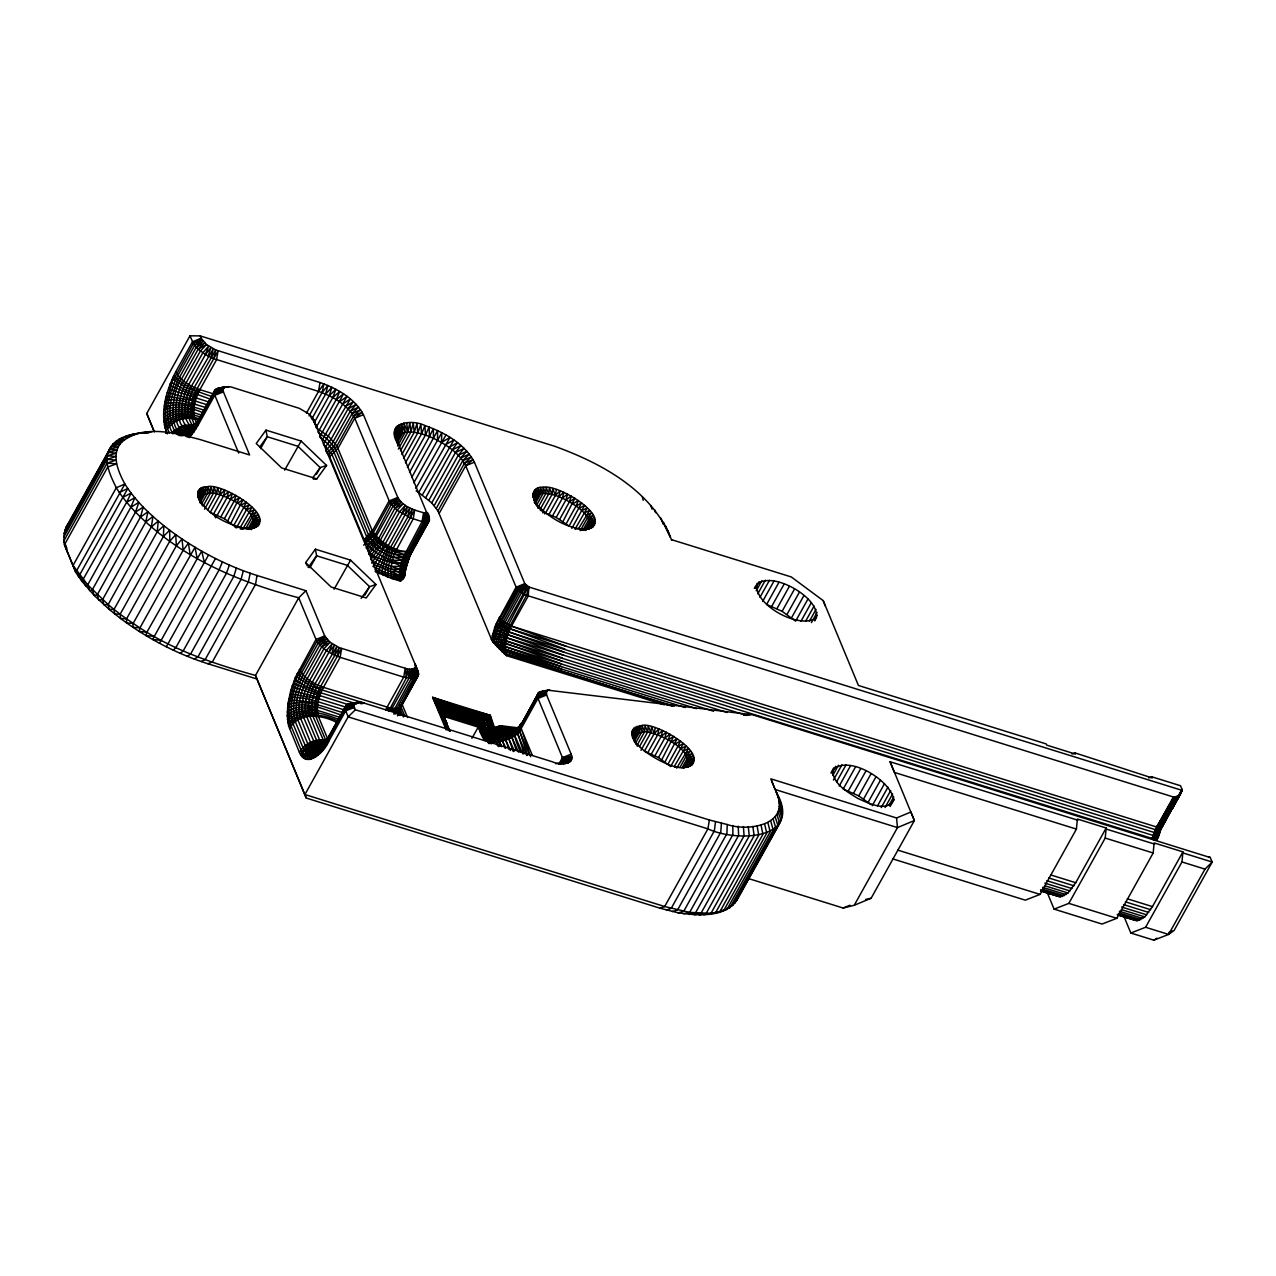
<?xml version="1.0" encoding="UTF-8"?>
<svg xmlns="http://www.w3.org/2000/svg" width="1276" height="1276" viewBox="0 0 1276 1276"><rect width="100%" height="100%" fill="white"/><g stroke="black" fill="none" stroke-linecap="round" stroke-linejoin="round"><path stroke-width="1.5" d="M314.375 422.404L329.224 395.735L335.875 389.308L332.765 397.602L316.065 427.62L328.729 436.488L336.928 446.01L372.385 530.991C379.993 542.922 399.42 555.076 412.754 550.514L409.564 556.4L405.05 556.001L403.998 554.31C391.493 550.817 377.345 545.506 370.79 533.432L335.349 448.466L327.198 439.024L318.027 432.229L336.21 399.643L343.483 393.901L319.654 437.014L327.932 443.889L333.419 450.795L368.828 535.713C376.994 550.052 394.842 557.245 410.665 554.023L428.545 521.772C430.666 518.742 428.449 509.762 424.796 513.016C414.907 510.416 403.136 507.098 397.793 497.465L363.437 414.716C354.696 398.256 337.008 388.526 320.005 382.529L215.676 349.927L206.537 344.6L201.177 338.268L192.469 341.777L175.769 371.779C166.422 390.424 158.926 413.568 167.236 433.888M388.957 710.636L406.406 677.859L405.194 668.257L403.726 677.125L385.671 709.775C390.982 711.609 400.01 712.965 401.589 705.612L418.289 675.594L418.48 672.835L415.163 664.11C417.443 670.107 408.639 669.948 405.194 668.257L339.225 647.618L330.085 642.291L324.726 635.958L316.017 639.451L295.442 677.333L290.816 690.316L287.977 703.586L287.228 715.852L288.615 725.9L299.429 752.409C306.958 769.237 325.045 751.389 328.969 740.909L345.668 710.891L354.377 707.398C352.08 701.401 360.885 701.561 364.346 703.236L360.789 703.746M424.19 512.92L423.696 522.043L403.423 560.292L401.047 571.345L401.541 580.229L400.489 581.186L391.62 578.427L375.16 571.504L378.286 571.425L401.541 580.229C405.369 577.629 407.475 570.26 401.302 569.176L390.52 569.192L391.62 578.427L402.594 579.192L402.674 569.798L404.843 560.706L425.211 522.267L424.796 513.016M423.536 512.745L422.069 521.613L401.669 560.228L399.324 574.79L402.387 578.044L403.551 578.076L404.189 568.107L407.778 556.495L426.535 522.315L425.323 513.016M398.559 444.814L394.507 432.915L398.559 444.814C383.693 423.664 410.027 418.241 424.956 425.562C444.319 432.405 464.464 443.49 474.417 462.215L524.819 583.674L528.966 587.008L526.478 595.509L506.971 631.572L504.084 642.657L504.323 653.695L506.604 655.689L664.397 704.83M194 428.018L195.084 427.332L187.221 430.044L180.283 435.754L179.055 435.419L186.264 429.789L194.813 427.731L185.355 429.326L177.906 434.829L175.881 432.915L186.711 426.838L195.659 426.328C187.843 414.907 191.065 400.058 197.11 388.686L218.068 350.788L216.601 359.657L199.885 389.659C194.654 399.898 191.001 412.93 196.855 423.696M326.64 741.866C315.81 739.761 307.245 747.704 300.578 754.706C304.549 745.04 315.954 739.554 326.082 741.037L315.73 716.235C312.684 706.234 316.081 695.372 320.659 686.376L341.617 648.463L340.15 657.331L323.45 687.349C318.92 696.265 315.555 707 318.569 716.905L327.693 738.884M413.807 482.838L437.493 440.284L437.604 430.538L411.685 477.463M674.207 706.186L504.323 653.695L492.488 641.286L496.093 624.092L516.126 587.183L524.819 583.674M506.604 655.689C503.589 645.784 506.971 635.049 511.485 626.133L528.184 596.115L528.966 587.008M201.544 504.084L207.813 492.839L207.908 486.619C221.801 482.727 284.07 519.444 249.697 528.87M536.829 504.77L543.082 493.541L543.193 487.32C558.872 483.285 623.182 523.686 581.234 530.114L587.71 529.077L581.234 530.114M635.671 742.919L641.94 731.69L642.035 725.47C655.8 721.355 718.213 758.646 683.904 767.418C670.139 771.533 607.743 734.242 642.035 725.47L644.635 731.706L637.49 744.546M525.84 585.03L518.646 590.565L501.946 620.567L497.496 630.791L493.924 643.343L491.483 639.404L494.641 627.824L496.061 626.771L499.41 617.201L503.254 621.715L511.485 626.133L1156.662 827.007L1161.846 827.135L1162.372 824.631M1148.799 777.945L1151.75 776.781L1180.539 785.745L1182.15 789.716L1159.485 831.968L1154.094 832.462L506.971 631.572L496.061 626.771M393.391 711.195L411.239 678.529L411.446 669.23L413.312 678.465L393.742 714.05M325.779 743.27L325.013 742.887C316.719 742.951 309.047 748.262 305.267 755.536L305.155 759.045C308.298 751.532 314.518 744.817 322.876 743.525L324.614 743.796C316.863 745.216 310.164 751.819 308.999 759.651L315.778 748.948L326.066 742.871C321.488 746.253 313.067 750.24 310.546 742.297L300.673 718.484C296.606 705.165 301.152 690.699 307.245 678.72L323.945 648.718L330.085 642.291L321.743 646.836L305.028 676.854C298.424 689.853 293.496 705.548 297.914 719.999L307.787 743.812C311.2 753.606 321.727 747.018 326.114 741.866L318.442 747.911L313.274 758.423L312.859 755.982L315.347 750.751L319.128 746.667L324.965 743.557M169.437 432.915C159.978 414.413 169.309 393.774 173.759 375.607C184.031 386.102 198.035 392.226 211.752 396.405M348.555 703.969L356.53 702.502C352.718 703.379 344.041 703.012 345.158 709.265L328.458 739.283C324.838 749.012 308.01 765.6 301.024 749.953L291.135 726.14C284.787 708.435 293.384 690.172 297.324 673.281L306.112 680.858L322.094 689.981L552.636 761.868C559.048 765.026 575.476 765.297 571.154 754.148L546.606 694.989L546.559 691.576L548.297 690.236L752.633 714.815L1210.238 857.552L1212.2 862.034L1174.111 930.459L1168.625 934.431L1153.855 940.189L1130.823 933.011L1123.327 914.94M497.146 745.04L492.392 728.102L487.113 717.112L434.909 699.296L432.644 697.382L446.185 730M780.593 803.178L776.318 792.109C803.641 840.262 736.124 842.272 707.909 828.858L348.141 716.857L345.158 709.265L354.377 707.398L355.366 709.775L709.376 819.99L727.24 824.535L726.905 833.691L683.681 911.367L678.098 912.803L660.234 908.257L306.24 798.042L255.487 675.451L298.728 597.774L305.937 590.708L324.726 635.958L316.926 641.206L297.18 677.253L295.442 677.333L295.809 680.459L304.039 685.419L320.882 692.804L356.403 703.858M311.2 756.493L311.089 759.268L312.859 755.982M256.811 678.976L207.892 663.743C176.487 653.759 146.931 638.144 120.534 618.461L120.151 614.203L163.392 536.526L163.838 525.68C149.021 513.702 135.033 500.256 124.873 484.003C118.301 471.817 110.294 453.777 121.986 441.847C144.172 423.999 175.849 433.154 200.683 439.726L249.602 454.958L223.412 391.844C221.115 385.846 229.919 386.006 233.38 387.697L299.334 408.336L308.473 413.663L313.035 418.496L417.97 671.192M426.12 512.808L428.545 521.772L422.069 521.613L410.441 517.881L412.292 509.14L390.903 546.702L383.885 563.689L381.492 572.924L383.438 575.428L384.698 574.296L386.213 564.678L390.392 553.05L414.684 509.985L413.217 518.854L393.949 554.326L390.52 569.192M203.362 505.695L210.508 492.855L210.859 486.73L213.491 493.19L204.559 509.236M537.754 508.007L545.793 493.557L546.128 487.432L548.776 493.892L540.737 508.326M684.048 767.658L688.833 766.716L684.462 767.355C698.817 751.755 657.284 732.057 644.635 731.706L644.986 725.565L647.618 732.041L639.579 746.476M299.318 669.469C304.182 678.609 313.992 684 323.45 687.349L389.69 707.861L390.52 710.923L408.926 678.322L409.564 669.182L411.239 678.529L415.083 678.13L418.289 675.594L415.529 666.71L418.576 674.302L402.801 702.645M305.937 590.708L257.018 575.476C230.398 567.054 205.181 554.454 181.989 538.966L176.375 545.777L133.135 623.454L132.863 627.234L139.929 627.904C175.035 651.015 215.357 664.142 255.487 675.451L306.24 798.042M194.861 425.53L198.274 421.032L191.879 429.39L189.151 437.668L193.697 432.181L194.861 425.53L198.673 422.021L187.141 437.174L190.236 430.427L196.329 425.052M326.768 740.176L323.689 744.945L323.418 747.018L324.662 747.736L325.827 741.069L328.028 738.453L321.329 746.556L320.116 753.207L322.86 744.929L326.736 739.633M402.594 579.192L401.015 577.231L384.778 572.27L373.007 566.48L374.203 564.63L403.391 577.039C413.727 560.148 373.469 563.801 367.536 549.493L375.878 540.258L376.165 536.462L367.329 544.724C375.91 554.629 388.526 559.654 400.776 563.322L406.422 566.975L405.305 570.563L408.846 558.138L405.975 567.437L406.47 563.115M721.434 823.291L720.733 832.367L677.508 910.043L672.308 911.558M387.011 707.143L387.346 710.254L389.69 707.861L392.226 708.34L392.003 711.115L394.539 708.547L399.819 707.542L401.876 704.32L398.814 714.704L398.224 715.342L399.819 707.542L416.518 677.54L414.237 668.48L417.587 676.679L399.42 709.584M371.603 563.035L385.352 543.751L402.052 513.734L405.242 505.344L399.436 512.027L381.54 544.804L370.822 559.51C380.551 567.788 394.587 568.027 404.221 575.827L404.364 573.53L399.611 569.351L383.885 563.689L370.598 555.937L379.993 543.704L380.312 540.242L397.011 510.225L403.152 503.797L394.81 508.358L377.154 541.423L369.099 550.929M384.698 574.296L387.569 577.039L388.51 565.555L393.726 547.898M498.31 746.604L492.616 733.126L488.724 716.043L485.422 718.436L439.741 706.282L440.491 708.738L480.589 723.492L482.806 732.472L489.091 743.525L500.128 737.895L509.363 736.108L517.051 731.148L520.688 726.905L537.403 696.903C536.271 690.252 545.745 690.97 549.653 689.933L539.206 692.246L522.506 722.248C517.609 731.722 506.412 735.55 496.444 733.54L489.777 727.113L485.422 718.436L436.886 701.465L434.909 699.296L488.724 716.043L490.207 715.294L501.245 746.62C498.406 739.346 493.142 732.009 486.14 728.293L482.105 721.69L439.741 706.282L436.886 701.465L488.724 716.043L493.493 727.033L496.332 730.047C504.387 734.689 512.697 730.574 520.13 727.416L510.256 732.105L504.339 732.998L496.029 731.961L492.392 728.102L490.032 728.341L484.306 731.036L481.594 735.167L484.433 740.367L485.598 740.431L491.244 735.63L496.954 735.247L498.246 732.185L501.883 729.601L505.487 728.724L515.281 729.936M133.135 623.454L126.595 622.911L126.547 618.876L120.151 614.203L114.712 613.947L114.011 609.418L157.251 531.741L158.256 521.087L151.365 526.892L108.141 604.569L109.13 609.354L120.534 618.461L126.547 618.876L139.929 627.904L139.291 631.445L146.884 632.21L195.021 547.26L197.206 558.681L152.61 639.451L161.175 640.329L208.562 554.932M249.921 528.806L254.706 527.881L250.335 528.519C264.642 513.686 225.262 494.673 213.491 493.19L214.049 487.145L216.697 493.828L207.765 509.874M587.359 528.886L589.145 525.68L594.504 525.345L588.411 527.132L593.42 526.701L587.231 528.312L591.904 527.77L585.62 529.221L589.99 528.567L583.611 529.811C604.345 518.12 559.701 494.099 548.776 493.892L549.334 487.831L551.982 494.53L543.05 510.575M647.618 732.041L648.176 725.98L650.824 732.663L640.999 750.32M538.44 508.135L538.631 506.157C530.8 500.479 531.023 485.725 543.193 487.32L545.793 493.557L548.776 493.892M637.282 746.285L637.474 744.291M120.151 614.203L114.011 609.418L109.13 609.354L94.089 595.35L81.983 581.362L75.747 572.27L64.454 544.756L63.896 540.801L64.151 533.448L66.224 526.972L111.172 446.409C118.285 436.456 131.253 434.319 142.513 432.548L130.327 434.829L134.187 434.558L126.133 436.041L130.567 435.977L118.907 439.359L124.458 439.63L115.893 441.432L121.986 441.847L113.325 443.793L108.508 452.422M411.239 678.529L403.726 677.125L340.15 657.331C330.707 653.998 320.898 648.591 316.017 639.451L298.728 597.774C245.726 583.961 193.314 562.971 151.365 526.892C138.063 515.472 125.542 502.776 116.276 487.767C110.374 475.485 101.936 459.392 111.172 446.409L119.944 444.319L113.325 443.793M317.82 755.376L319.813 747.959L324.216 743.111M399.228 713.954L398.909 709.073L399.962 715.485L398.989 711.705M399.866 708.483L398.606 712.407L394.97 713.922L396.613 708.483L396.086 713.699M521.039 725.916C508.502 729.441 518.215 744.945 520.273 752.122M727.24 824.535C747.353 831.489 787.978 825.588 777.706 795.857M399.5 713.125L399.914 709.424M406.406 677.859L407.459 668.863L408.926 678.322M715.469 821.776L714.4 830.756L671.16 908.432L666.343 910.043M516.94 730.542C510.687 727.432 497.337 730.079 500.463 739.442L502.441 740.909L505.727 747.8M524.005 753.829L517.003 730.191L522.506 722.248L519.332 726.379L519.029 728.931L527.466 755.36M398.814 714.704L401.589 705.612M1162.58 826.114L1160.618 829.48L1155.322 829.639L510.113 628.829L507.832 629.467L497.273 623.805L497.688 620.535L510.113 628.829L564.997 649.053M216.697 493.828L217.478 487.847L220.078 494.753L210.253 512.41L224.369 518.71L236.507 527.706L249.299 504.69L243.668 507.673L233.843 525.329M551.982 494.53L552.763 488.548L555.363 495.455L545.538 513.111L556.161 517.498L569.128 526.031L581.585 502.904L576.018 506.062L566.193 523.718M650.824 732.663L651.605 726.698L654.205 733.604L644.38 751.261L658.496 757.561L670.634 766.557L683.426 743.541L677.795 746.524L667.97 764.18M190.698 433.617L191.448 435.116L194.415 425.945M363.66 545.171L372.736 536.749L373.278 532.746L389.978 502.728L397.793 497.465L389.084 500.974L372.385 530.991L364.027 539.573L367.329 544.724M397.49 715.9L399.819 707.542L397.059 713.364M151.365 526.892L152.945 516.445L145.783 521.996L102.543 599.672L103.819 604.712L108.141 604.569L114.011 609.418M518.806 729.346L503.111 727.416L499.235 728.357L496.332 730.047L495.375 732.839L490.558 733.764L486.571 736.316L484.609 738.676L485.598 740.431M221.067 488.852L220.078 494.753L224.767 490.112L223.587 495.965L213.762 513.622M257.018 575.476L255.551 584.344L212.31 662.021L207.892 663.743M306.479 413.073L318.537 391.397L320.005 382.529M314.582 755.185L315.523 757.115L318.298 749.14L324.917 742.967L324.327 742.329C315.284 742.504 304.836 748.581 303.449 758.04L305.267 755.536M556.352 489.537L555.363 495.455L560.052 490.813L558.872 496.667L549.047 514.324M655.194 727.687L654.205 733.604L658.894 728.963L657.714 734.817L647.889 752.473M709.376 819.99L707.909 828.858L664.668 906.534L660.234 908.257M892.514 858.812L1025.298 900.154L1040.068 894.412L1076.418 829.097L1077.391 819.033L1106.18 827.996L1105.207 838.061L1068.841 903.376L1054.088 909.118L1046.575 891.047M1054.088 909.118L1102.049 924.047L1116.819 918.305L1153.169 852.99L1154.142 842.926L1182.932 851.889L1181.959 861.954L1145.593 927.269L1130.823 933.011M405.593 569.224L404.875 574.344L405.05 572.589M482.503 736.97L483.556 734.226L487.528 731.068L491.691 729.744L496.332 730.047M108.141 604.569L87.693 584.839L73.051 565.443L116.276 487.767L124.873 484.003L75.747 572.27L64.454 544.756L107.694 467.08L116.515 463.842L107.136 463.124L63.896 540.801L67.373 552.109M405.975 567.437L409.054 558.505M397.905 710.525L415.083 678.13L413.009 668.991L413.312 678.465M145.783 521.996L147.936 511.772L140.488 517.067L97.263 594.744L98.794 600.039L102.543 599.672M250.208 573.243L248.357 581.984L205.133 659.66L201.082 661.51M539.206 692.246L547.26 690.794L538.201 693.091L519.029 728.931M410.441 517.881L397.011 510.225L389.978 502.728L354.744 418.209C347.439 404.508 332.717 396.405 318.537 391.397L213.81 358.684L215.676 349.927L194.287 387.505C187.923 399.468 184.238 416.151 194.048 427.348M337.374 656.358L339.225 647.618L317.836 685.18C313.13 694.447 309.605 705.644 312.764 715.948L324.327 742.329M309.079 415.944L322.062 392.609L323.929 383.869L318.537 391.397M1159.485 831.968C1162.005 817.884 1159.804 847.679 1152.132 838.444L563.035 655.035L506.891 637.84L493.19 636.07L492.329 635.528L494.96 629.818L494.641 627.824L496.093 624.092L497.273 623.805M188.912 435.515L191.639 429.135L197.509 423.616L214.193 393.726C213.076 387.457 221.737 387.84 225.565 386.963L217.59 388.414L215.74 391.748M204.096 410.697L216.154 389.021L224.321 387.473L215.086 389.866L197.684 420.952L198.003 425.371L193.697 432.181L192.453 431.463M329.24 736.587L347.12 704.559L355.302 703.012L346.051 705.405L328.65 736.507L328.969 740.909M487.799 742.552L491.754 739.251L497.56 737.081C506.269 736.396 516.27 734.083 520.576 725.454L537.276 695.452L546.224 693.697L537.403 696.903L562.461 757.657L563.067 760.767L561.009 763.989M217.319 515.089L227.144 497.433L228.516 491.643L223.587 495.965M552.604 515.791L562.429 498.134L563.801 492.345L558.872 496.667M651.446 753.941L661.271 736.284L662.643 730.494L657.714 734.817M516.924 728.405L513.016 731.052L512.107 733.716L511.995 737.608L516.27 750.192M243.317 570.755L241.084 579.352L197.86 657.028L194.191 659.022M213.81 358.684L210.987 357.487L213.251 348.858L191.48 386.102C184.94 398.112 179.613 420.187 193.649 428.257L188.258 430.108L181.591 435.834L188.848 432.42L195.77 424.079M311.727 419.07L325.651 394.061L327.916 385.448L322.062 392.609M334.551 655.178L336.816 646.533L315.028 683.792C310.084 693.506 306.399 705.229 309.701 716.027L319.59 739.841L322.876 743.525M407.602 516.684L409.883 508.055L404.795 515.297L375.096 569.782L378.286 571.425L379.291 573.562L381.492 572.924M373.661 537.914L391.254 504.562L398.591 498.98L389.978 502.728M400.473 450.715L410.888 431.99L413.296 422.978L414.221 432.309L401.892 454.447M140.488 517.067L143.215 507.082L135.527 512.107L92.303 589.783L89.703 590.66L87.693 584.839L130.918 507.162L134.793 497.72L126.675 502.234L81.983 581.362L79.575 575.029L127.791 488.517L119.338 492.52M220.876 516.796L230.701 499.139L232.28 493.397L227.144 497.433M556.161 517.498L565.986 499.841L567.565 494.099L562.429 498.134M655.003 755.647L664.828 737.991L666.407 732.249L661.271 736.284M199.455 419.022L196.297 423.329L195.898 428.927L194.191 429.087M323.418 747.018L322.413 750.655L321.664 749.156M330.42 734.577L327.262 738.868L326.863 744.466L325.157 744.642M194.399 417.348C184.924 413.536 173.297 416.949 166.279 424.11L165.067 428.226C173.058 417.619 188.035 414.509 200.061 419.118M317.963 715.038C308.473 711.226 296.861 714.64 289.827 721.801L288.615 725.9C300.339 710.03 323.227 713.906 338.523 721.434M814.726 620.886C827.263 599.8 764.659 564.837 754.339 588.38M893.902 799.733C887.33 812.987 867.76 802.827 857.887 798.473C847.503 792.013 832.59 783.815 832.67 769.938C848.684 754.323 890.584 780.178 893.902 799.733L890.122 806.512M1153.472 838.635L1156.901 829.416L1174.654 797.229L1179.63 794.948L1182.15 789.716L1174.622 803.019M1154.589 839.018L1158.082 829.639L1175.962 797.133M1155.53 839.385L1159.118 829.719L1177.254 796.702M1156.247 839.688L1159.964 829.671L1178.482 795.985M1156.933 840.278L1158.831 834.329L1157.938 834.472M1174.654 797.229L1173.378 796.99L1155.322 829.639L1152.132 838.444L1154.174 836.243L1157.795 837.295L1156.758 838.029M302.891 753.287L301.918 756.588L304.023 754.563M146.884 632.21L145.879 635.528L153.981 636.357M236.363 568.027L233.763 576.481L190.523 654.157L187.237 656.295M364.601 540.817L371.3 534.5L372.385 530.991M378.286 571.425L388.239 548.712L390.903 546.702L391.716 550.275M208.179 356.1L210.875 347.582L205.436 354.537L188.736 384.539C182.452 395.225 174.764 426.487 192.931 428.513C170.856 434.127 179.039 392.769 186.121 382.848L202.82 352.83L208.61 346.147L205.436 354.537L210.987 357.487M224.369 518.71L234.194 501.053L235.996 495.359L230.701 499.139M329.224 395.735L331.919 387.282L325.651 394.061M331.728 653.775L334.44 645.257L328.985 652.211L312.285 682.229C307.038 692.549 303.13 705.006 306.623 716.474L317.054 741.42L319.159 743.78L322.86 744.386M397.426 438.497L399.324 435.084L395.943 427.157L398.24 436.583L395.034 428.864L397.618 438.322L394.539 430.778L397.458 440.3C397.41 431.942 408.065 431.192 414.221 432.309L416.997 423.552L417.778 432.931L403.567 458.467M404.795 515.297L407.507 506.779L402.052 513.734M559.638 519.412L569.479 501.755L571.281 496.061L565.986 499.841M658.496 757.561L668.321 739.905L670.123 734.21L664.828 737.991M540.386 510.512L540.992 508.677L538.631 506.157L539.812 509.06M135.527 512.107L138.829 502.393L130.918 507.162M307.006 759.587C309.175 751.803 315.619 745.136 323.721 743.749M229.393 565.077L226.394 573.355L183.154 651.031L180.267 653.344M227.718 520.799L239.601 497.512L234.194 501.053M414.221 432.309L417.778 432.931L420.889 424.414L421.543 433.856L405.433 462.805M563.003 521.485L574.886 498.214L569.479 501.755M661.845 759.635L673.728 736.348L668.321 739.905M517.896 728.724C513.558 729.09 507.625 732.057 509.618 737.321L508.949 739.107L513.271 751.564M328.985 652.211L332.175 643.822L326.385 650.521L309.669 680.523C304.039 691.608 299.828 704.99 303.592 717.303L314.741 743.366L318.187 745.583L323.897 744.067M1154.094 832.462L1154.987 833.882L1158.831 834.329M410.043 556.129L411.366 552.333L409.165 555.554C412.244 563.753 396.948 553.943 393.949 554.326M1158.767 834.488L1159.98 831.458M408.559 558.872L410.059 555.172M499.522 746.348C498.772 735.024 487.719 729.84 483.732 719.983L440.491 708.738L440.683 709.935L482.105 721.69L484.306 731.036L489.681 742.919L484.609 738.676L478.691 726.219L442.054 714.815L459.807 719.489L461.561 714.05L461.784 707.51L432.644 697.382L447.206 729.282M201.56 417.507C190.092 412.85 175.386 412.754 165.832 421.606L164.365 425.179L166.279 424.11M338.14 719.249C323.386 713.332 302.875 706.729 289.381 719.297L287.929 722.87L289.827 721.801M417.778 432.931L421.543 433.856L424.956 425.562L425.45 435.068L407.443 467.415M1161.048 829.145L1161.176 828.156M222.423 561.903L219.025 570.005L175.801 647.682L173.281 650.17M411.43 553.034L410.665 554.023M230.908 523.016L243.062 499.793L237.543 503.143M576.018 506.062L578.347 500.495L572.828 503.845M665.035 761.852L677.189 738.644L671.67 741.978M336.21 399.643L339.751 391.525L332.765 397.602M528.28 586.705L505.184 630.95L502.218 642.259L501.978 651.605L505.998 653.854L666.981 704.767M421.543 433.856L425.45 435.068L429.119 426.981L429.454 436.567L409.548 472.311M1159.852 831.761L1161.224 828.698M678.098 912.803C697.701 915.578 726.698 918.385 737.799 898.113M409.564 556.4L411.366 552.333M215.469 558.521L166.327 646.788M210.54 399.228L185.977 390.312L172.244 382.784L171.893 379.642L173.632 379.562L193.362 343.531L201.177 338.268L200.188 335.891L189.996 335.811L146.756 413.488L154.093 431.479M243.668 507.673L246.3 502.202L240.733 505.36M677.795 746.524L680.427 741.053L674.86 744.211M126.675 502.234L131.109 493.078L122.815 497.353M519.236 729.92L520.576 725.454C515.392 732.839 505.918 736.619 497.098 734.673L496.444 733.54L495.87 734.593L498.294 739.059C507.338 740.654 515.249 734.497 521.198 728.516L537.898 698.498L546.606 694.989L537.403 696.903M425.45 435.068L429.454 436.567L433.346 428.64L433.473 438.306C446.106 444.574 459.185 452.741 465.708 465.724L516.126 587.183L518.646 590.565L524.755 594.744L1173.378 796.99M492.392 728.102L500.91 725.709L507.96 729.601L513.016 730.047L508.103 731.961L506.444 734.721L505.743 740.224L509.076 749.586M545.793 493.557C538.312 491.499 531.31 499.283 536.893 505.822L536.654 503.653L537.85 506.636M746.667 715.453L506.189 640.935L498.82 639.356L491.483 639.404L493.19 636.07M79.575 575.029L78.665 576.784L76.113 570.197M498.581 620.965L516.7 588.268L525.058 584.105M396.964 710.844L398.383 708.148M481.594 735.167L480.733 733.269L482.998 730.43L489.777 727.113L494.227 742.201L492.711 742.951L491.005 741.85L486.06 729.84L483.732 719.983L438.513 703.826L447.142 725.215L438.513 703.826L487.113 717.112L489.777 727.113L489.426 730.271L494.227 742.201C504.355 740.925 515.982 738.565 521.198 728.516L520.688 726.905M757.178 583.291C752.298 604.457 800.259 630.567 816.624 617.488M491.914 640.313L492.52 639.196M1182.15 789.716L1163.521 823.722L1182.246 790.083M529.652 587.247L1182.262 790.434L1162.324 826.688M1156.662 827.007L1174.016 797.149L1167.795 809.686L1175.308 797.213L1169.007 809.877L1176.616 796.958L1170.06 809.909L1177.876 796.384L1171.671 809.478L1179.63 794.948L1170.969 809.766L1167.795 809.686L1156.662 827.007L1156.901 829.416M571.792 528.408L584.583 505.392L578.953 508.374M1172.15 809.032L1180.667 793.672L1171.671 809.478M64.964 530.098L108.205 452.406L117.089 449.981L109.465 449.296L118.301 447.047L111.172 446.409M75.842 511.118L70.084 521.469L72.668 519.109M77.772 507.657L87.374 490.399M89.304 486.954L106.594 455.883M64.151 533.448L107.391 455.771L116.291 453.155L108.205 452.406M63.8 537.021L107.04 459.344L115.941 456.521L107.391 455.771M189.996 335.811L193.362 343.531L201.975 339.783L194.638 345.365L177.938 375.383C168.974 392.912 162.499 415.402 172.818 433.792L183.09 426.79L195.116 425.482M193.362 343.531L194.638 345.365L203.171 341.378L196.249 347.263L179.549 377.265C170.952 393.981 164.939 415.816 175.881 432.915M194.638 345.365L196.249 347.263L204.702 342.989L198.179 349.161L181.479 379.163C170.681 389.69 166.071 450.332 193.25 427.556M215.086 389.866L223.475 388.239L214.384 390.95L223.029 389.26L214.097 392.242L195.882 424.812L186.168 435.945L188.848 431.511L195.148 426.328M200.38 417.364L202.23 414.03M198.003 425.371L214.703 395.353L223.412 391.844L214.193 393.726L238.676 453.092M126.547 618.876L169.772 541.199L175.721 534.628L181.989 538.966L183.17 550.227L139.929 627.904M200.029 497.847L203.426 493.748L213.491 493.19M199.853 500.16L203.426 493.748L202.98 487.32L207.908 486.619L210.508 492.855M200.077 502.776L205.436 493.142L205.276 486.826L207.813 492.839M260.575 448.658L267.21 436.727L265.966 430.124L301.136 441.065L326.576 465.453L316.831 478.867L313.386 479.186M240.622 526.892L251.994 507.21L246.332 510.049M242.568 529.269L254.339 509.746L248.661 512.458M245.901 528.376L252.154 517.131L256.332 512.25L250.606 514.818M247.911 528.966L253.27 519.348L257.911 514.675L252.154 517.131M249.458 529.428L253.924 521.405L259.778 519.204L253.27 519.348L259.06 517.003M251.436 528.12L254.115 523.304L260.049 521.214L253.924 521.405M251.34 529.636L253.86 524.978L259.857 523.048L254.115 523.304M284.66 470.158L301.136 441.065M339.496 401.828L347.04 396.405L322.668 439.247M342.574 404.109L350.358 399.005L323.466 444L332.223 455.022L368.668 541.359L378.174 550.052L389.164 555.953L407.65 561.408L408.846 558.138M345.429 406.486L353.42 401.653L347.997 408.894L331.297 438.896L325.874 446.249M347.997 408.894L356.163 404.348L350.23 411.303L331.967 443.809L325.651 450.635L329.671 456.824L364.027 539.573M316.384 474.417L320.18 467.59L326.576 465.453M350.23 411.303L358.556 407.028L352.128 413.679L333.849 446.169L327.342 452.773M352.128 413.679L360.598 409.676L353.627 415.992L336.928 446.01L328.682 454.83M353.627 415.992L362.224 412.244L354.744 418.209L338.028 448.227L329.671 456.824M309.988 567.724L316.623 555.794L315.395 549.19L350.565 560.148L375.989 584.52L366.26 597.95L331.09 586.992L305.65 562.62L315.395 549.19M397.059 440.683L400.855 433.872L399.069 424.541L402.801 432.947L397.107 443.155M397.57 445.93L405.146 432.309L403.758 423.026L407.857 431.99L398.383 449.024M334.089 589.225L350.565 560.148M391.254 504.562L399.787 500.575L392.864 506.46L374.713 539.078L366.1 548.042M316.926 641.206L325.524 637.458L318.187 643.056L301.487 673.058C293.703 688.37 287.897 706.84 293.097 723.859L302.986 747.672C309.43 762.155 324.997 746.811 328.347 737.799L345.062 707.781L354.01 704.799L345.349 706.489L354.441 703.794L346.051 705.405M318.187 643.056L326.72 639.053L319.813 644.938L303.098 674.956C295.92 689.072 290.577 706.106 295.362 721.801L305.251 745.615C310.738 758.55 324.901 745.647 328.06 737.608L327.262 738.868M415.848 488.421L445.978 434.956M491.483 639.404L437.955 510.894L431.735 502.919L418.719 492.472L449.997 437.429L441.432 442.453L441.831 432.66L437.493 440.284M364.856 595.19L369.593 586.673L375.989 584.52M422.356 494.96L453.873 440.029L445.244 444.798M425.769 497.544L452.294 449.886L457.526 442.74L448.881 447.286M428.911 500.224L455.436 452.549L460.955 445.531L452.294 449.886M431.735 502.919L458.259 455.261L464.081 448.37L455.436 452.549M434.191 505.631L460.732 457.972L466.888 451.225L458.259 455.261M426.407 523.654L429.199 518.646L395.751 437.732M412.77 549.653L429.486 519.635L426.503 511.947M412.451 551.232L429.47 520.496L426.503 512.298M436.28 508.311L462.805 460.636L469.361 454.081L460.732 457.972M437.955 510.894L464.48 463.236L471.45 456.872L462.805 460.636M439.183 513.383L465.708 465.724L473.141 459.599L464.48 463.236M534.134 499.745L535.92 496.524L534.835 489.904L537.1 495.343L534.421 500.16M534.245 502.473L538.711 494.45L538.265 488.022L540.705 493.844L535.346 503.462M575.013 529.205L587.263 507.912L581.617 510.751M578.746 528.36L589.624 510.448L583.945 513.143M580.293 530.672L587.438 517.833L591.601 512.952L585.891 515.52M583.18 529.668L588.555 520.05L593.196 515.376L587.438 517.833M584.743 530.13L589.209 522.107L595.063 519.89L588.555 520.05L594.345 517.705M585.828 530.417L589.4 524.005L595.334 521.916L589.209 522.107M471.913 738.325L479.266 725.31L485.422 718.436L492.711 742.951L482.902 720.812L440.172 707.51L446.887 723.651L440.491 708.738M558.744 764.324L562.461 757.657L571.154 754.148M560.18 764.292L562.955 759.284L571.776 756.11L562.461 757.657M561.217 764.101L563.067 760.767L571.967 757.896L562.955 759.284M633.263 738.31L635.942 733.493L644.635 731.706M633.981 739.011L637.553 732.583L637.107 726.172L639.563 731.977L634.204 741.611M755.344 588.491L759.124 581.697M756.205 590.852L761.884 580.676M757.784 593.803L765.329 580.213M759.954 597.327L769.412 580.357M762.633 601.459L773.974 581.09M674.749 765.744L686.121 746.061L680.459 748.9M778.886 582.398L766.605 604.457L782.108 611.332L795.634 621.157L807.915 599.082M676.695 768.12L688.466 748.597L682.788 751.293M680.028 767.211L686.281 755.982L690.46 751.085L684.734 753.669M682.038 767.817L687.397 758.183L692.039 753.526L686.281 755.982M771.757 606.291L784.038 584.233M683.585 768.28L688.051 760.257L693.905 758.04L687.397 758.183L693.187 755.855M685.563 766.956L688.258 762.139L694.176 760.065L688.051 760.257M686.201 767.035L687.987 763.83L693.985 761.884L688.258 762.139M776.972 608.604L789.254 586.545M782.108 611.332L794.39 589.257M787.021 614.394L799.318 592.319M791.583 617.696L803.864 595.637M800.961 621.268L811.345 602.591M805.571 621.332L814.072 606.052M809.399 621.252L816.002 609.37M811.424 622.608L817.087 612.432M814.471 620.264L817.294 615.16M715.469 912.866L758.71 835.19L757.131 825.939M732.583 905.737L775.824 828.06L773.208 819.24M778.982 822.589L780.912 819.128M734.769 903.456L781.04 820.436L778.105 812.078M736.507 900.904L779.748 823.227L776.893 814.694M830.947 772.953L833.77 767.849M831.952 773.065L835.732 766.27M832.813 775.425L838.476 765.233M833.435 780.051L841.937 764.787M836.562 781.901L846.004 764.914M839.225 786.032L850.566 765.648M855.494 766.956L843.213 789.031L858.716 795.889L870.886 804.566M848.365 790.849L860.646 768.79M853.58 793.162L865.862 771.103M858.716 795.889L870.998 773.83M863.629 798.951L875.91 776.893M868.174 802.253L880.456 780.194M872.226 805.714L884.507 783.655M877.553 805.826L887.952 787.164M881.222 807.596L890.68 790.61M885.05 807.501L892.61 793.927M888.973 805.475L893.694 796.99M747.545 878.271L843.149 908.033L854.234 905.274L897.475 827.598L896.549 817.98L770.816 778.838L779.126 799.191M854.234 905.274L871.125 898.24L914.366 820.564L910.936 811.999L896.549 817.98M1040.706 891.015L1060.388 896.805L1068.012 892.977L1075.716 882.721L1106.18 827.996M1164.238 821.265L1166.104 817.9M1170.794 809.494L1172.66 806.129M1175.467 801.089L1182.023 789.318M1117.457 914.908L1137.139 920.698L1144.763 916.87L1152.467 906.614L1182.932 851.889M1183.426 853.086L1212.2 862.034L1204.975 869.115L1168.625 934.431L1145.593 927.269M205.5 410.649C192.995 406.565 179.039 402.61 165.96 406.565L163.934 410.17C176.774 404.779 191.081 407.331 203.331 412.93M342.032 712.359C325.428 707.638 307.197 699.025 289.508 704.24L287.499 707.845C305.602 699.886 324.646 709.743 341.761 715.23M201.401 415.035L193.84 412.69C183.84 413.217 169.82 411.446 163.902 421.814L165.832 421.606M339.831 717.351L317.389 710.365C307.388 710.891 293.368 709.121 287.451 719.505L289.381 719.297M1164.254 821.297L1166.136 817.98M1170.842 809.67L1172.74 806.336M1172.421 807.772L1182.262 790.434M542.715 512.904L543.688 511.213L540.992 508.677L542.14 511.501M519.763 725.677L521.485 723.109L519.077 727.145M66.224 526.972L67.931 524.101M197.206 558.681L201.736 551.184L204.415 562.652M159.436 643.2L161.175 640.329M527.594 586.338L504.291 628.015L501.213 637.282L499.666 649.484L494.865 641.812L493.318 642.003L497.146 627.393L517.546 589.4L525.393 584.567M374.203 564.63L384.81 546.878L385.352 543.751L386.5 547.819M514.403 730.542C509.012 728.293 501.085 732.759 503.589 739.107L502.441 740.909L505.168 748.342M196.297 423.329L197.094 422.053M197.684 420.952L198.37 419.884M328.65 736.507L329.336 735.423M165.992 430.905C172.276 419.804 187.189 415.274 198.785 420.394M289.556 728.596C299.142 711.354 322.637 714.815 337.263 722.726M299.429 752.409C304.565 743.461 315.491 738.469 325.619 740.048M380.312 540.242L368.636 554.438M519.332 726.379L520.847 724.178M265.966 430.124L256.237 443.538L281.661 467.925L316.831 478.867M259.762 446.983L267.21 436.727L297.946 446.297L320.18 467.59L312.732 477.862M308.122 567.533L316.623 555.794L347.375 565.364L369.593 586.673L361.092 598.412M484.433 740.367L483.652 736.906L485.709 734.482L495.71 730.43M183.17 550.227L188.417 543.177L190.124 554.534M205.994 407.666L194.67 404.141L191.559 404.827L176.279 402.53L166.438 403.2L164.429 405.896L165.96 406.565M344.392 709.966L318.218 701.816L315.108 702.502L294.389 700.253L290.003 700.891L287.977 703.586L289.508 704.24M185.849 434.526L189.406 430.538L196.201 426.471M500.463 739.442L499.139 741.165L500.304 744.897M184.382 435.212L191.591 429.087M526.956 585.923L521.437 592.814L503.621 624.953L500.001 634.411L497.512 647.379L496.284 644.284L497.018 639.164L502.074 623.964L519.954 591.713L526.366 585.493M182.962 435.642L186.95 431.495L191.894 428.832M372.736 536.749L374.554 534.58M522.921 722.615L520.321 725.087M163.392 536.526L169.676 530.194L175.721 534.628L176.375 545.777M637.553 732.583L635.193 726.969L635.942 733.493L634.028 736.124L633.965 739.697M203.426 493.748L201.066 488.118L201.815 494.641L199.901 497.273L199.838 500.846C196.6 496.476 196.679 488.676 202.98 487.32L205.436 493.142M355.366 709.775L348.141 716.857L304.916 794.533L664.668 906.534L689.646 912.388L710.923 913.393L754.164 835.716L752.84 826.433M193.043 427.635L194.526 426.184M324.008 743.19L325.492 741.723M394.81 508.358L401.318 502.202L392.864 506.46M321.743 646.836L328.251 640.68L319.813 644.938M157.251 531.741L163.838 525.68L169.676 530.194L169.772 541.199M172.005 432.133L182.516 425.578L194.654 424.509M176.838 434L184.526 428.672L193.362 426.79M172.244 382.784L170.171 383.853L170.968 386.086L168.623 388.207L169.804 389.467L209.471 402.195M295.809 680.459L293.719 681.543L294.533 683.776L292.172 685.882L293.368 687.158L349.72 705.07M194.67 404.141L182.755 400.919L171.367 399.659L167.076 399.787L165.146 401.525L166.438 403.2M318.218 701.816L306.304 698.61L294.931 697.35L290.625 697.478L288.711 699.216L290.003 700.891M371.3 534.5L373.278 532.746L370.024 537.962L365.351 542.077M713.603 711.242L505.471 646.661L497.991 646.501L501.946 650.505L503.797 650.712L505.44 649.293L696.441 708.627M390.631 574.36L399.324 574.79L400.919 573.418M375.878 540.258L378.095 538.376L378.525 542.571M390.791 566.321L400.074 566.432L402.147 564.742M561.855 661.048L505.727 643.854L503.829 644.811L496.284 644.284L495.614 645.369L494.865 641.812L504.084 642.657L506.189 640.935L561.855 661.048L727.176 712.518M520.018 726.235C511.229 735.774 499.538 728.564 489.777 727.113M498.788 726.092L503.573 729.075L508.869 730.35L515.504 729.601L519.125 726.666M494.96 629.818L507.784 634.746L1153.025 835.413L1154.987 833.882M490.032 728.341L497.56 737.081L500.224 735.104M163.679 414.269C172.324 407.57 183.856 409.325 193.888 409.979L191.001 411.797C181.798 410.266 170.202 410.649 163.679 418.161L165.545 418.911M287.244 711.944C295.873 705.261 307.404 707.016 317.453 707.67L314.55 709.488C305.363 707.941 293.751 708.324 287.228 715.852L289.11 716.586M393.455 550.929L396.517 548.871M192.772 428.353C167.906 441.592 175.163 390.871 183.68 381.046L200.396 351.028L206.537 344.6L198.179 349.161L196.249 347.263M1153.855 940.189L1157.093 938.195M379.993 543.704L382.736 542.045L383.135 545.857M518.933 727.639C512.346 732.009 502.983 731.866 496.89 726.666M87.693 584.839L85.651 585.987L83.434 579.91M494.003 632.928L505.503 635.974L507.784 634.746L563.035 655.035M191.894 402.977L195.356 401.095L206.696 404.62M315.459 700.652L318.92 698.785L346.96 707.51M405.05 556.001L402.753 557.213L392.88 557.277M508.773 627.441L511.485 626.133L566.225 646.23M401.047 571.345L390.456 571.887M517.274 732.169L519.46 731.148L529.684 755.344M191.113 408.432L194.175 407.108L191.559 404.827M314.662 706.106L317.724 704.799L315.108 702.502M407.156 564.199L402.738 562.509L391.285 563.338M843.149 908.033L849.944 905.21M191.464 416.199L194.016 415.163L191.065 413.36M315.012 713.874L317.565 712.837L314.63 711.051M354.744 418.209L363.437 414.716M465.708 465.724L474.417 462.215M1072.047 754.036L1074.998 752.888L1152.244 777.977L1151.75 776.781M1168.896 932.485L1172.373 931.145M194.718 393.726L198.546 392.29L186.838 388.303L173.632 379.562M318.266 691.401L322.094 689.981L310.403 685.994L297.18 677.253M214.193 393.726L223.013 390.472L214.097 392.242M345.158 709.265L353.978 706.011L345.062 707.781M107.136 463.124L116.004 460.094L107.04 459.344M167.268 392.625L192.82 399.228L196.249 398.08L194.016 395.512L170.968 386.086M290.816 690.316L316.368 696.903L319.813 695.755L317.565 693.203L294.533 683.776M537.276 695.452L546.208 692.549L537.547 694.176L546.559 691.576L538.201 693.091M589.145 525.68L595.142 523.75L589.4 524.005M521.9 724.162L522.889 723.859M240.271 529.062L243.636 528.057L252.425 528.376L249.187 528.902M358.077 702.629L350.326 703.618L358.221 702.805M514.978 734.178L517.322 733.572L526.781 755.504M499.219 731.164L496.029 731.961L497.544 733.365M683.713 913.76L689.646 912.388L732.871 834.711L732.839 825.492M250.335 528.519L256.635 527.084L251.946 527.61L258.135 525.999L253.126 526.43L259.219 524.643L253.86 524.978M684.462 767.355L690.763 765.919L686.073 766.461L692.262 764.834L687.254 765.281L693.346 763.495L687.987 763.83M747.784 715.166L750.814 714.496M865.543 899.452L871.125 898.24M165.641 433.25L168.751 432.58M689.104 914.429L695.372 913.106L738.613 835.429L738.23 826.162M564.869 763.526L568.394 762.825L562.844 763.702L569.909 761.963L562.078 763.144L571.026 760.847L562.78 762.059L571.712 759.475L563.067 760.767M694.24 914.812L700.843 913.504L744.083 835.828L743.382 826.545M726.634 908.4L729.968 907.746L773.208 830.07L770.752 821.122M703.714 914.701L723.508 910.904L766.732 833.228L764.675 824.089M97.263 594.744L94.089 595.35L92.303 589.783M744.067 715.342L749.14 714.369M720.414 910.697L726.937 909.469L770.178 831.793L767.913 822.749M699.12 914.908L706.043 913.6L749.267 835.924L748.262 826.641M152.147 431.703L141.556 433.202M514.116 729.856L515.504 729.601M139.802 433.314L147.171 431.974L145.049 432.995L148.75 432.995M743.972 715.102L747.672 714.432M707.989 914.206L719.68 912.037L762.904 834.36L761.07 825.157M196.265 390.296L199.885 389.659L213.108 393.774M319.813 687.971L323.45 687.349M1208.611 857.344L1209.951 857.121M228.994 386.772L219.36 388.079L227.128 386.724L221.434 388.016L223.747 388.223M354.712 703.762L362.065 702.645M403.391 577.039L404.348 576.896L405.577 566.209L408.814 556.527L427.667 522.139L425.769 512.952M246.523 528.982L249.777 528.583M580.165 529.891L585.062 529.269C569.67 528.663 555.315 520.879 543.688 511.213L544.804 513.925M194.016 395.512L197.317 395.113M317.565 693.203L320.882 692.804M555.682 763.734L558.872 763.351M241.914 528.918L246.842 528.471M512.41 735.901L514.818 735.742L522.841 753.957M240.351 528.248L243.636 528.057C225.549 523.766 205.596 513.893 197.908 495.997L202.565 505.934M575.635 528.95L578.921 528.758M674.478 767.099L677.763 766.908M235.31 527.466L240.223 527.355M391.987 560.292L401.669 560.228L402.738 562.509M395.161 551.503L405.369 551.631L405.991 553.975M391.03 576.545L399.5 577.199L401.254 578.937M497.656 729.106L494.657 729.728L495.87 734.593M392.226 708.34L394.539 708.547L394.699 711.179M509.618 737.321L511.995 737.608L518.55 752.138M500.91 725.709L518.55 727.894M443.458 716.283L478.165 727.097L480.733 733.269L485.008 735.167L491.723 741.372M495.232 727.416L499.235 728.357M442.278 713.826L479.904 724.401L489.091 743.525M685.212 707.542L561.695 669.087L505.44 649.293L499.905 648.559L501.978 651.605M461.784 707.51L490.207 715.294L497.48 741.292L489.011 732.312L484.481 729.25L480.589 723.492L440.699 712.199L478.691 726.219L480.733 733.269M459.807 719.489L479.266 725.31L481.738 731.77L494.227 742.201M561.695 669.087L503.797 650.712M506.652 738.405L508.949 739.107L514.467 751.085M200.188 335.891L554.183 446.106C601.299 463.06 652.881 490.813 671.639 540.211M671.543 539.668L791.264 576.943L823.211 600.613L858.429 685.467L1046.224 743.94L1046.719 745.12L1075.493 754.084L1074.998 752.888M191.001 411.797L193.84 412.69M1076.418 829.097L894.38 772.411L890.09 761.756L1077.885 820.229M1106.675 829.193L1154.636 844.122M1105.207 838.061L1153.169 852.99M1181.959 861.954L1204.975 869.115M1050.531 874.873L1075.716 882.721M1127.282 898.783L1152.467 906.614M1048.697 877.936L1073.882 885.783M1125.448 901.845L1150.633 909.676M1046.783 880.695L1071.968 888.543M1123.534 904.588L1148.719 912.436M1044.821 883.104L1070.006 890.951M1121.572 907.013L1146.757 914.844M1044.629 885.703L1068.012 892.977M1121.381 909.597L1144.763 916.87M432.644 697.382L490.207 715.294M1042.651 887.314L1066.034 894.604M1119.387 911.223L1142.786 918.497M1042.492 889.069L1064.072 895.784M1119.243 912.962L1140.824 919.677M1040.594 889.803L1062.19 896.518M1119.148 914.254L1138.942 920.427M1044.98 891.493L1053.96 894.285M1118.127 914.254L1132.514 918.736M1040.594 890.632L1060.388 896.805M1117.345 914.541L1137.139 920.698M1042.763 891.477L1058.697 896.613M1117.712 914.812L1135.449 920.506M897.857 850.135L1040.068 894.412M1068.841 903.376L1116.819 918.305M314.55 709.488L317.389 710.365M497.56 737.081L500.128 737.895M672.213 706.234L562.078 671.288L505.615 651.717L504.036 652.419L501.946 650.505M199.885 389.659C190.443 386.325 180.634 380.918 175.769 371.779M561.52 666.614L505.471 646.661L503.829 644.811M561.568 663.919L504.084 642.657M562.333 658.065L506.891 637.84L505.503 635.974M563.928 652.004L508.869 631.716L507.832 629.467M482.806 735.247L491.005 741.85M429.454 436.567L433.473 438.306M482.998 730.43L495.838 741.643M483.652 736.906L491.308 743.876M503.589 739.107L505.743 740.224L510.575 750.511M191.783 417.443L195.005 419.23M315.331 715.118L318.569 716.905M416.167 490.893L418.719 492.472M205.436 354.537L198.179 349.161M491.659 726.937L494.657 729.728L494.402 728.261M483.524 731.738L493.238 740.558M1153.025 835.413L1154.174 836.243M192.82 399.228L195.356 401.095L167.858 396.342L166.103 397.091L167.076 399.787M316.368 696.903L318.92 698.785L291.406 694.032L289.652 694.766L290.625 697.478M495.072 739.873L485.151 730.398L481.323 722.583L461.115 715.916L440.762 711.083L479.904 724.401L481.738 731.77M1055.762 894.843L1057.15 895.959M487.001 729.346L496.747 739.506M503.701 646.884L505.44 649.293M314.486 423.504L316.655 427.093L313.035 418.496L314.008 421.83M402.275 576.146L403.551 578.076M666.933 530.258L670.41 537.228L667.603 530.146M305.65 562.62L307.293 565.89M501.643 746.38L499.139 741.165L501.372 746.54M504.929 638.207L506.189 640.935M405.146 432.309L401.238 423.648L402.801 432.947M443.155 716.378L447.142 725.215L440.683 709.935M490.319 742.361L485.151 730.398M400.074 566.432L401.302 569.176M400.855 433.872L397.299 425.721L399.324 435.084M214.639 515.392L215.692 517.881M543.082 493.541L540.561 487.512L540.705 493.844M641.94 731.69L639.404 725.661L639.563 731.977M538.711 494.45L536.351 488.82L537.1 495.343M890.09 761.756L914.366 820.564L897.475 827.598L775.106 789.493L771.533 780.609M635.942 733.493L633.678 728.054L634.762 734.673L632.593 729.394L634.028 736.124L631.955 730.989L633.773 737.799L631.764 732.823L635.735 743.972M532.363 755.392L521.198 728.516L530.625 756.764M450.077 731.26L436.886 701.465L448.61 730.191M449.758 731.308L445.436 720.892L448.833 729.856M401.477 702.805L407.57 717.495M400.377 705.453L404.939 716.458M400.281 709.584L403.328 716.937M398.973 709.743L401.254 715.246M398.766 711.466L400.281 715.134M201.815 494.641L199.55 489.202L200.635 495.822L198.466 490.558L199.901 497.273L197.828 492.153L199.646 498.964L197.636 493.971L200.492 502.919L198.625 498.182M146.756 413.488L154.364 431.814M439.741 706.282L446.887 723.651M535.92 496.524L533.751 491.244L535.186 497.975L533.113 492.855L534.915 499.65L532.921 494.673L535.122 501.548M442.884 718.866L434.909 699.296L448.243 730.638M418.289 675.594L415.083 667.715L417.587 676.679M310.307 415.274L311.583 418.448M635.496 741.803L636.692 744.785M311.854 416.901L313.832 421.846M536.893 505.822L533.193 496.699L535.776 503.621L535.075 501.213M533.91 498.884L535.776 503.621M665.801 526.254L668.496 533.097M63.896 540.801L66.878 548.361M823.211 600.613L825.413 606.228M778.647 799.462L781.598 807.022M663.6 522.267L666.152 528.838M779.158 802.907L782.156 810.675M415.163 664.11L418.576 674.302M660.984 518.168L663.376 524.484M779.253 806.161L782.236 814.152M778.902 809.223L781.869 817.406M313.848 420.011L315.746 425.339M654.604 509.778L655.593 512.681M400.489 581.186L399.324 574.79M426.375 512.585L429.151 521.214M775.266 817.087L778.009 825.779M650.872 505.519L652.036 509.204M1155.322 829.639L1155.897 831.601M642.402 496.97L643.2 500.288M400.425 704.799L400.6 707.526L401.876 704.32L399.579 711.083L399.723 715.038L399.308 710.19M406.645 422.707L407.857 431.99L409.819 422.691L410.888 431.99M388.095 545.315L388.239 548.712"/></g></svg>
